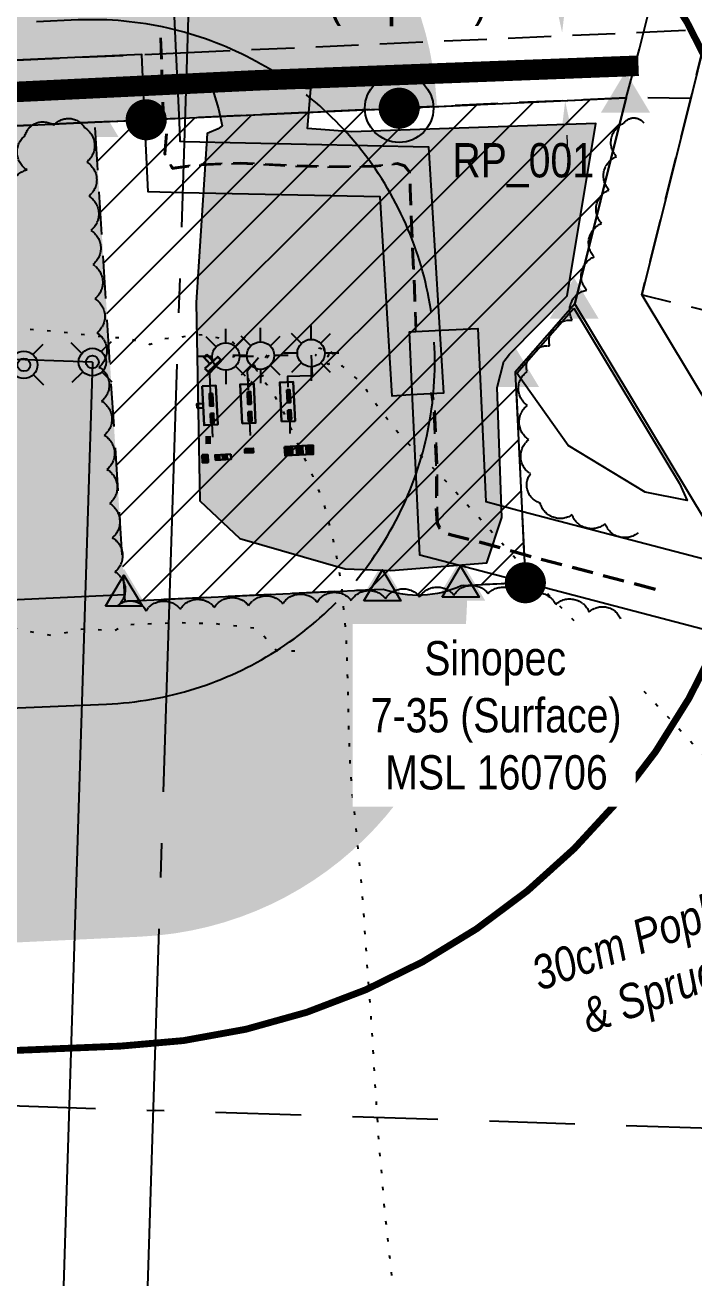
# Model space of a CAD drawing. Extents: x 354637 to 358761, y 6098179 to 6099941.
# Drawn here: x 355515.5 to 355710.7, y 6098657.6 to 6099023.5 of the extents above; entities that cross this region are included whole.
import ezdxf

# ---------------------------------------------------------------- set-up
doc = ezdxf.new("R2010")
doc.units = 0
doc.header["$LTSCALE"] = 5
doc.header["$PDSIZE"] = 0.5
for name, pattern in [('0', [1, 1, 0]), ('foc-ACCESSROAD', [3.75, 2.5, -1.25]), ('foc-BUFFER', [16.75, 15, -1.75]), ('foc-DOT', [1, 0.2, -0.8]), ('foc-LSD', [8, 5, -3]), ('foc-QUARTERLINE', [33, 25, -3, 2, -3]), ('foc-TOPO', [1, 0.2, -0.8]), ('UG_PIPE', [1.875, 1.25, -0.625])]:
    doc.linetypes.add(name, pattern=pattern)
doc.layers.get('Defpoints').update_dxf_attribs({"color": 9})
for name, color, linetype in [('35', 37, 'Continuous'), ('ABADATA-DRILL', 8, 'foc-DOT'), ('AS-PIPE-UG', 44, 'UG_PIPE'), ('AS-ROADS', 254, 'Continuous'), ('AS-SYMBOL', 7, 'Continuous'), ('AUX-BUFFER', 7, 'foc-BUFFER'), ('C-RW', 13, 'Continuous'), ('C-WS', 13, 'foc-ACCESSROAD'), ('F-AR', 190, 'foc-ACCESSROAD'), ('F-RW', 190, 'Continuous'), ('F-WS', 190, 'foc-ACCESSROAD'), ('L-MON', 1, 'Continuous'), ('L-SECQ', 8, 'foc-QUARTERLINE'), ('L-SECTION-LSD', 7, 'foc-LSD'), ('P-BUFFER-H 30m', 51, 'Continuous'), ('P-PROPOSED', 10, 'Continuous'), ('P-PROPOSED-H', 21, 'Continuous'), ('T-BUSH', 110, '0'), ('T-BUSH-T', 110, 'Continuous'), ('T-LOW-AREA', 48, 'foc-TOPO'), ('WETLAND', 143, 'Continuous')]:
    doc.layers.add(name, color=color, linetype=linetype)
for name, color, linetype, true_color in [('AS-PIPE-AG', 7, 'Continuous', 0x7d00fa), ('AS-STRUCTURE-H', 7, 'Continuous', 0xa8a8a8), ('P-PROPOSED-EXISTING-H', 7, 'Continuous', 0xffeebd)]:
    doc.layers.add(name, color=color, linetype=linetype, true_color=true_color)
doc.layers.add('AS-STRUCTURE', color=7, linetype='Continuous', lineweight=30, true_color=0x595959)
doc.layers.add('C-WS-T', color=13, linetype='Continuous', lineweight=9)
doc.layers.add('F-AR-T', color=190, linetype='Continuous', lineweight=9)
doc.layers.add('P-DRILL-OFFSET', color=7, linetype='Continuous', true_color=0xcccccc, plot=False)
doc.styles.add('80', font='ARIALN.TTF', dxfattribs={"height": 10})
doc.styles.add('80CG', font='ARIALN.TTF', dxfattribs={"height": 10})
doc.styles.add('80L', font='ARIALN.TTF', dxfattribs={"height": 10})
doc.dimstyles.new('Compass 5 000', dxfattribs={"dimscale": 5, "dimtxt": 9, "dimasz": 2, "dimexe": 0.2, "dimexo": 0.0625, "dimgap": 0.5, "dimtad": 0, "dimtih": 1, "dimtoh": 1, "dimzin": 0, "dimdsep": 46, "dimtxsty": '80CG', "dimcen": 0.1, "dimse1": 1, "dimse2": 1, "dimclrd": 256, "dimclrt": 256, "dimaunit": 1, "dimadec": 4, "dimazin": 0, "dimtfac": 0.06, "dimtofl": 0, "dimtmove": 0, "dimatfit": 1, "dimfxl": 0.2, "dimtolj": 1, "dimtzin": 0, "dimlwd": -1, "dimarcsym": 0})

# ---------------------------------------------------------------- blocks, each defined once
blk = doc.blocks.new('fdia')
at = {"color": 255, "const_width": 1}
blk.add_lwpolyline([(-0.5, 0, 1), (0.5, 0, 1)], format="xyb", close=True, dxfattribs=at)
blk = doc.blocks.new('Fdiaa')
blk.add_blockref('fdia', (0, 0))
blk = doc.blocks.new('fdib')
at = {"color": 1, "const_width": 1.6}
blk.add_lwpolyline([(-0.3999999999996362, 0, 0.9999999999999998), (0.3999999999996362, 0, 1)], format="xyb", close=True, dxfattribs=at)
at = {"color": 1}
blk.add_circle((0, 0), 0.8, dxfattribs=at)
blk = doc.blocks.new('Fdibb')
blk.add_blockref('fdib', (0, 0))
blk = doc.blocks.new('fdicc')
for name in ['Fdibb', 'Fdiaa']:
    blk.add_blockref(name, (0, 0))
blk = doc.blocks.new('FDI')
blk.add_blockref('fdicc', (0, 0))
blk = doc.blocks.new('GAS')
h = blk.add_hatch(color=255)
h.dxf.hatch_style = 1
edge = h.paths.add_edge_path()
edge.add_arc((0, 0), 0.9, 0, 360)
for p, q in [((0, 0.8077887887338874), (0, 1.615577579286764)), ((-0.5711929310346023, 0.5711929297831376), (-1.142385862069204, 1.142385861385264)), ((0.5711929310309642, 0.5711929297831376), (1.142385862065566, 1.142385861385264)), ((-0.8077887898725749, 0), (-1.615577579628734, 0)), ((1.615577579625096, 0), (0.8077887898689368, 0)), ((-0.5711929310346023, -0.5711929316021271), (-1.142385862069204, -1.142385863204253)), ((1.142385862065566, -1.142385863204253), (0.5711929310309642, -0.5711929316021271)), ((0, -0.8077887905528768), (0, -1.615577581105753))]:
    blk.add_line(p, q)
blk.add_circle((0, 0), 0.8000000000000003)
blk = doc.blocks.new('*D375')
at = {"layer": 'Defpoints', "color": 0, "transparency": 16777216}
for p in [(355669.4542027447, 6099021.140505898), (355672.2200576569, 6099021.264278035), (355670.34806529, 6099001.165944654)]:
    blk.add_point(p, dxfattribs=at)
at = {"layer": 'F-AR-T', "transparency": 16777216}
for p, q in [((355670.7250457695, 6099054.672330162), (355660.7250457696, 6099054.672330162)), ((355671.7730045945, 6099031.254280214), (355670.7250457695, 6099054.672330162)), ((355673.5609732646, 6098991.299714611), (355674.0080263271, 6098981.30971243))]:
    blk.add_line(p, q, dxfattribs=at)
for points in [[(355673.4380049577, 6099031.328789057), (355670.1080042311, 6099031.17977137), (355672.2200576569, 6099021.264278035)], [(355675.2259736279, 6098991.374223454), (355671.8959729013, 6098991.225205767), (355673.1139202022, 6099001.28971679)]]:
    blk.add_solid(points, dxfattribs=at)
at = {"layer": 'F-AR-T', "transparency": 16777216, "insert": (355627.212085333, 6099054.672330162), "char_height": 10, "attachment_point": 5, "style": '80CG'}
blk.add_mtext('\\A1;CNRL\\P20.00 A/R\\PLOC 972631\\P(Expired)', dxfattribs=at)
blk = doc.blocks.new('TRIA')
blk.add_hatch(color=255).paths.add_polyline_path([(-0.0414550714867801, 1.521379340009161), (-1.474693147280959, -0.867350786313807), (1.391783004306489, -0.867350786313807)])
blk = doc.blocks.new('TRIAA')
blk.add_blockref('TRIA', (0, 0))
blk = doc.blocks.new('TRIB')
at = {"color": 1}
blk.add_lwpolyline([(-1.121455071486707, -0.6673507863138184), (-0.0414550714867801, 1.132649213686192), (1.038544928513147, -0.6673507863138184)], close=True, dxfattribs=at)
blk = doc.blocks.new('TRIBB')
blk.add_blockref('TRIB', (0, 0))
blk = doc.blocks.new('TRICC')
for name in ['TRIAA', 'TRIBB']:
    blk.add_blockref(name, (0, 0))
blk = doc.blocks.new('plspike')
blk.add_blockref('TRICC', (0, 0))
blk = doc.blocks.new('WC')
at = {"layer": 'L-MON'}
h = blk.add_hatch(color=255, dxfattribs=at)
h.dxf.hatch_style = 1
edge = h.paths.add_edge_path()
edge.add_arc((1e-16, -3.47e-14), 0.9, 0, 360)
at = {"layer": 'L-MON', "color": 240, "flags": 128}
for points in [[(-0.6221317521915455, 0.5029434191984639), (-1.231742929986921, 1.120400313844549)], [(0.5200624085104745, 0.6078939802747209), (1.126191209577769, 1.206321004927269)], [(-1.178786742863962, -1.184577638598091), (-0.5588098224687501, -0.5724784557627332)], [(1.15915571353878, -1.184577638598091), (0.5567817565693919, -0.5744511080601575)]]:
    blk.add_lwpolyline(points, dxfattribs=at)
at = {"layer": 'L-MON', "color": 240}
for radius in [0.8, 0.3730220647719884]:
    blk.add_circle((1e-16, -3.47e-14), radius, dxfattribs=at)
blk = doc.blocks.new('STRIA')
blk.add_hatch(color=255).paths.add_polyline_path([(-0.0414550714867801, 1.521379340009161), (-1.474693147280959, -0.867350786313807), (1.391783004306489, -0.867350786313807)])
blk = doc.blocks.new('STRIAA')
blk.add_blockref('STRIA', (0, 0))
blk = doc.blocks.new('STRIB')
at = {"color": 1}
blk.add_solid([(-1.121455071486707, -0.6673507863138184), (-0.0414550714867801, 1.132649213686192), (1.038544928513147, -0.6673507863138184)], dxfattribs=at)
blk = doc.blocks.new('STRIBB')
blk.add_blockref('STRIB', (0, 0))
blk = doc.blocks.new('STRICC')
for name in ['STRIAA', 'STRIBB']:
    blk.add_blockref(name, (0, 0))
blk = doc.blocks.new('fdspike')
blk.add_blockref('STRICC', (0, 0))

msp = doc.modelspace()

# ---------------------------------------------------------------- hatches: boundary and pattern name
at = {"layer": 'AS-ROADS'}
h = msp.add_hatch(color=256, dxfattribs=at)
h.dxf.hatch_style = 1
h.paths.add_polyline_path([(355569.5585037952, 6099006.74619115), (355571.896999999, 6098998.991999995), (355573.0270000009, 6098994.047999996), (355571.782999999, 6098993.150000016), (355568.629, 6098991.781999979), (355565.4470000013, 6098942.482999995), (355566.5039999996, 6098884.538999995), (355578.1630000013, 6098873.550999995), (355608.8700000019, 6098864.685000015), (355622.2460000009, 6098864.221999995), (355650.2610000003, 6098866.402999995), (355654.6180000006, 6098879.624000016), (355653.298999999, 6098917.610000016), (355655.164, 6098925.263000016), (355656.8509211569, 6098927.373937263), (355673.7220000013, 6098944.410999996), (355682.0479999996, 6098994.702999995), (355610.7540000009, 6098992.282999995), (355597.9, 6098993.320000016), (355598.8330000018, 6099004.892999983)])
at = {"layer": 'AS-STRUCTURE-H'}
h = msp.add_hatch(color=256, dxfattribs=at)
h.dxf.hatch_style = 1
h.paths.add_polyline_path([(355570.1570000018, 6098915.858999972), (355569.2910000018, 6098915.854999973), (355569.441, 6098912.193999972), (355570.3820000017, 6098912.234999972)])
h = msp.add_hatch(color=256, dxfattribs=at)
h.dxf.hatch_style = 1
h.paths.add_polyline_path([(355580.341, 6098916.395999972), (355581.2630000017, 6098916.387999972), (355581.4570000017, 6098912.782999972), (355580.5190000017, 6098912.725999972)])
h = msp.add_hatch(color=256, dxfattribs=at)
h.dxf.hatch_style = 1
h.paths.add_polyline_path([(355591.8820000017, 6098916.905999972), (355592.7770000017, 6098916.934999972), (355592.947, 6098913.287999972), (355592.0480000018, 6098913.238999972)])
h = msp.add_hatch(color=256, dxfattribs=at)
h.dxf.hatch_style = 1
h.paths.add_polyline_path([(355580.6250000017, 6098910.524), (355581.5800000018, 6098910.577999989), (355581.6660000018, 6098907.812999972), (355580.7190000017, 6098907.755999972)])
h = msp.add_hatch(color=256, dxfattribs=at)
h.dxf.hatch_style = 1
h.paths.add_polyline_path([(355592.1450000018, 6098911.045), (355593.084, 6098911.070999973), (355593.2000000018, 6098908.344999972), (355592.293, 6098908.316999972)])
h = msp.add_hatch(color=256, dxfattribs=at)
h.dxf.hatch_style = 1
h.paths.add_polyline_path([(355569.54, 6098910.020999972), (355570.496, 6098910.050999972), (355570.5880000017, 6098907.288999972), (355569.66, 6098907.271999972)])
h = msp.add_hatch(color=256, dxfattribs=at)
h.dxf.hatch_style = 1
h.paths.add_polyline_path([(355579.5870000017, 6098899.736999972), (355582.0580000018, 6098899.853999972), (355582.1120000018, 6098898.608999972), (355579.6300000018, 6098898.521)])
h = msp.add_hatch(color=256, dxfattribs=at)
h.dxf.hatch_style = 1
h.paths.add_polyline_path([(355591.7517976081, 6098900.191472144), (355593.4560181014, 6098900.283192775), (355593.546713567, 6098898.002218192), (355591.8424930753, 6098897.91049756)])
h = msp.add_hatch(color=256, dxfattribs=at)
h.dxf.hatch_style = 1
h.paths.add_polyline_path([(355594.6988580679, 6098900.316134597), (355596.4030785596, 6098900.407855255), (355596.4937740267, 6098898.126880671), (355594.7895535334, 6098898.035160013)])
h = msp.add_hatch(color=256, dxfattribs=at)
h.dxf.hatch_style = 1
h.paths.add_polyline_path([(355597.4899764308, 6098900.487540096), (355599.1941969225, 6098900.579260727), (355599.2848923897, 6098898.298286144), (355597.5806718995, 6098898.206565512)])
h = msp.add_hatch(color=256, dxfattribs=at)
h.dxf.hatch_style = 1
h.paths.add_polyline_path([(355567.1600000017, 6098897.931999972), (355568.7620000017, 6098897.994999972), (355568.8960000018, 6098895.743999972), (355567.2860000018, 6098895.64)])
h = msp.add_hatch(color=256, dxfattribs=at)
h.dxf.hatch_style = 1
h.paths.add_polyline_path([(355571.1176643797, 6098897.758507765), (355572.1669521984, 6098897.836616882), (355572.2534779942, 6098896.67426264), (355571.2041901755, 6098896.596153549)])
h = msp.add_hatch(color=256, dxfattribs=at)
h.dxf.hatch_style = 1
h.paths.add_polyline_path([(355573.1335586105, 6098897.872634758), (355574.3468830374, 6098897.947484684), (355574.4334088331, 6098896.785130442), (355573.2200844046, 6098896.710280516)])
at = {"layer": 'P-BUFFER-H 30m'}
h = msp.add_hatch(color=256, dxfattribs=at)
h.dxf.hatch_style = 1
edge = h.paths.add_edge_path()
edge.add_arc((355544.5288026808, 6098857.123150766), 99.97504299991508, -87.32810758115733, 1.5529758822017925, ccw=False)
edge.add_line((355549.1892812567, 6098757.256794257), (355380.1857621133, 6098749.369881108))
edge.add_arc((355375.5252835373, 6098849.236237617), 99.97504300024895, 182.6819478684118, 272.67189241890935, ccw=False)
edge.add_line((355275.659746484, 6098844.558232497), (355269.1894824415, 6098982.68471523))
edge.add_arc((355369.0550194952, 6098987.362720351), 99.97504300043853, 92.65170329679557, 182.681947868934, ccw=False)
edge.add_line((355364.4297307816, 6099087.230712857), (355531.1887112868, 6099094.953992468))
edge.add_arc((355535.8140000005, 6098995.085999962), 99.97504300042442, 3.61444313815241, 92.65170329692882, ccw=False)
edge.add_line((355635.5901794898, 6099001.388636663), (355635.696092536, 6098999.711941717))
edge.add_line((355635.696092536, 6098999.711941717), (355535.8139999996, 6098995.085999967))
edge.add_line((355535.8139999996, 6098995.085999967), (355544.6529999999, 6098855.156999982))
edge.add_line((355544.6529999999, 6098855.156999982), (355619.9924536485, 6098858.686128842))
edge.add_arc((355630.0979999863, 6098886.927999982), 29.99542218860641, 250.3117027948158, 295.05219299999)
edge.add_line((355642.7993718816, 6098859.754474184), (355644.4671242855, 6098859.832596772))
at = {"layer": 'P-PROPOSED-EXISTING-H'}
h = msp.add_hatch(dxfattribs=at)
h.set_pattern_fill('ANSI31', color=256, scale=3.499126994999978, style=0)
h.set_pattern_definition([(45, (88.75088746394232, 1522.125161965849), (-7.855764153811725, 7.855764153811725), [])])
h.paths.add_polyline_path([(355544.6529999999, 6098855.156999982), (355619.9924536485, 6098858.686128842, 0.197735505164335), (355642.7993718816, 6098859.754474184), (355661.4900000023, 6098860.629999972), (355658.5510000017, 6098922.081999983), (355675.9249999993, 6098942.074999982), (355690.9290000006, 6099002.269999982), (355535.8139999998, 6098995.085999963)])
at = {"layer": 'P-PROPOSED-H'}
h = msp.add_hatch(color=256, dxfattribs=at)
h.dxf.hatch_style = 1
h.paths.add_polyline_path([(355544.5288026794, 6098857.123150774), (355535.8139999998, 6098995.085999963), (355369.0550194954, 6098987.362720351), (355375.5252835368, 6098849.236237617)])

# ---------------------------------------------------------------- linework, layer by layer
at = {"layer": '35', "color": 3}
msp.add_circle((355624.653999999, 6098999.206999995), 9.997504299999898, dxfattribs=at)
at = {"layer": 'ABADATA-DRILL', "flags": 128}
for points in [[(355576.0499866905, 6098926.673463504), (355576.1199853824, 6098926.671201297), (355576.33988994, 6098926.664094456), (355576.6032363624, 6098926.765613191), (355577.2000359391, 6098927.276650408), (355577.7324546046, 6098927.959824014), (355577.8324281767, 6098928.887055167), (355577.3211280279, 6098929.784037863), (355576.3001486, 6098930.697492366), (355574.6748319858, 6098931.490379895), (355572.6891856551, 6098931.964824886), (355570.5909384721, 6098932.36283787), (355568.1867199647, 6098932.89079316), (355565.6006960709, 6098933.054334142), (355562.9871293727, 6098932.678530797), (355561.0649381946, 6098932.330497423), (355559.979027806, 6098932.165471022), (355559.2358551856, 6098932.079462037), (355557.2701316067, 6098931.93285051), (355555.6724755037, 6098931.724339639), (355554.4285826068, 6098931.3142931), (355553.4842412432, 6098930.884541565), (355552.7923067891, 6098930.526703734), (355552.2648380268, 6098930.303648269), (355551.9617973369, 6098930.213436933), (355551.8122116128, 6098930.22818362), (355551.762545352, 6098930.23981192), (355551.1480206449, 6098930.419819649), (355550.0559919393, 6098930.685199976), (355548.6271075147, 6098931.051564102), (355546.8619473024, 6098931.538828181), (355544.7140318095, 6098931.948370454), (355542.0699233142, 6098932.173940211), (355538.8441986351, 6098932.358286746), (355535.0929190595, 6098932.689589313), (355530.7087862741, 6098933.251501499), (355525.6543857824, 6098933.815041312), (355519.888409033, 6098934.341566222), (355513.5326553197, 6098934.887167238), (355507.0038185434, 6098935.338255683), (355500.2170638509, 6098935.857719714), (355492.520822945, 6098936.716758075), (355483.9066769138, 6098937.965651143), (355474.667394022, 6098939.374876784), (355464.7451607781, 6098940.706092269), (355454.2900103169, 6098941.954449281), (355443.4348142655, 6098943.205748589), (355432.4486268067, 6098944.431243256), (355421.3171393867, 6098945.49129866), (355410.6533242242, 6098946.16606948), (355400.3760961552, 6098946.728350109), (355390.4993714818, 6098947.297740221), (355380.7928187159, 6098947.871556777), (355370.9219153568, 6098948.620769602), (355360.9880669976, 6098949.59210118), (355351.1909773817, 6098950.769176294), (355341.5983170725, 6098952.079754268), (355332.1136683525, 6098953.326718671), (355322.4977742179, 6098954.538083383), (355312.9479286014, 6098955.627055016), (355303.6299081421, 6098956.458412406), (355294.7610278969, 6098957.255422484), (355286.0105100783, 6098958.30854616), (355276.9182277209, 6098959.622995202), (355267.300726142, 6098961.0943494), (355257.1828133038, 6098962.561886726), (355246.6880414907, 6098963.821594616), (355236.0543073618, 6098964.805519993), (355225.6371827968, 6098965.68255782), (355215.6362918775, 6098966.746037111), (355205.9830738907, 6098968.038602562), (355196.3474734382, 6098969.570612697), (355186.3899286456, 6098971.353293937), (355176.1924084665, 6098973.143552022), (355166.2760523272, 6098974.654657687), (355156.6433832315, 6098975.966488251), (355146.8314790104, 6098977.304084203), (355136.7123276446, 6098978.731734338), (355126.3371465938, 6098980.287649552), (355116.0996348737, 6098981.769076225), (355106.1368731721, 6098983.081584635), (355096.3433157429, 6098984.368582943), (355086.8579876544, 6098985.595604138), (355077.6531768661, 6098986.833594465), (355068.8591035811, 6098988.08835187), (355060.3039705763, 6098989.305308046), (355052.1743942138, 6098990.378401436), (355044.3675430308, 6098991.220981047), (355036.9326951028, 6098991.811512016), (355030.386778225, 6098992.353171859), (355024.6236751362, 6098992.969675192), (355019.8765493782, 6098993.443305743), (355016.1027242842, 6098993.695372281), (355013.0042693525, 6098993.795453686), (355010.3340924255, 6098993.83174947), (355007.994028947, 6098993.867359079), (355005.9528662194, 6098993.863314114), (355004.1608722653, 6098993.831139439), (355002.7283903341, 6098993.777388784), (355001.5950664488, 6098993.693885791), (355000.7429692253, 6098993.641350006), (355000.7329330147, 6098993.64167567), (355000.0717313332, 6098993.613014934), (354999.6213094666, 6098993.60769539), (354999.5122657091, 6098993.641191192), (354999.6051247646, 6098993.728162365), (354999.7393039372, 6098993.853996122), (354999.933377136, 6098993.977775116), (355000.0868474984, 6098994.082825592), (355000.1997186404, 6098994.169258794), (355000.4737618746, 6098994.290443005), (355000.6643325259, 6098994.304305464), (355000.7755189505, 6098994.340789756), (355000.865846485, 6098994.347770488), (355000.8754975052, 6098994.337545709), (355000.989322731, 6098994.143749618), (355001.1823874636, 6098993.617180468), (355001.5434058015, 6098992.715090532), (355002.1020941937, 6098991.426381281), (355002.8703069714, 6098989.810694775), (355003.8800385185, 6098987.927130987), (355005.0827892296, 6098985.827155972), (355006.3094918665, 6098983.536412824), (355007.4806234743, 6098981.077193573), (355008.5847297907, 6098978.400200382), (355009.7375114124, 6098975.371380365), (355010.9527681687, 6098972.110339028), (355013.3979037848, 6098965.107793328), (355016.1875274359, 6098956.693192935), (355019.7844249602, 6098946.321642726), (355021.9091147094, 6098940.549965515), (355024.1978928586, 6098934.59299801), (355026.6007631585, 6098928.452139739), (355029.1164983509, 6098922.087561462), (355031.7270357001, 6098915.559875974), (355032.6625059752, 6098913.238497385), (355037.9309672978, 6098900.721724275), (355041.0225073551, 6098893.598223383), (355044.0924385635, 6098886.735466941), (355047.2986860361, 6098879.758261519), (355050.5962355728, 6098872.507922446), (355053.937306885, 6098865.056160579), (355057.3731193185, 6098857.441184042), (355060.9627306272, 6098849.63112017), (355064.6792760647, 6098841.726959139), (355068.5513066577, 6098833.67766043), (355072.6010418645, 6098825.552664869), (355076.6573943326, 6098817.327340758), (355080.788679926, 6098808.93955767), (355085.0378984389, 6098800.487817247), (355089.2938674606, 6098791.935855805), (355098.1462879672, 6098774.841065628), (355098.1646778738, 6098774.790465822), (355107.2992496631, 6098757.756487472), (355108.525230509, 6098755.445644892), (355111.7338395097, 6098749.158669111), (355115.8833894414, 6098740.410174566), (355123.6773565831, 6098722.759183979), (355131.3671292265, 6098704.981511995), (355138.9862524242, 6098687.186100792), (355146.5680138929, 6098669.471989362), (355154.5332093813, 6098651.855497384), (355163.1196443214, 6098634.579160653), (355172.3970026296, 6098617.630701845), (355182.3476070713, 6098601.080636384), (355192.5441819773, 6098584.712729861), (355203.0652121563, 6098568.474326488), (355214.2922727272, 6098552.723471793), (355226.1081467499, 6098537.543929052), (355238.3763812125, 6098523.050040981), (355251.1552739969, 6098508.569832752), (355264.1509310571, 6098494.292571091), (355277.3344768706, 6098480.259396096), (355290.6190021905, 6098466.252952351), (355303.9631929107, 6098452.234597835), (355317.188371702, 6098438.25009743), (355330.3532775476, 6098424.257568317), (355343.6287525851, 6098410.281549625), (355357.0693153602, 6098396.460153853), (355370.4570421575, 6098382.86057169), (355383.8760176035, 6098368.989960182), (355396.9947720004, 6098355.118971591), (355410.2364086723, 6098341.023880085), (355423.2810512051, 6098327.025187677), (355436.2325260127, 6098312.929544214), (355449.2996884492, 6098298.69990309), (355462.2514589184, 6098284.614245481), (355475.2138664168, 6098270.548220173), (355488.1086101973, 6098256.55447335), (355501.2154217218, 6098242.313584842), (355514.2078696685, 6098228.246602754), (355527.2763132323, 6098214.05704267), (355535.6299308168, 6098204.966629754)], [(355600.3209818772, 6098927.225532978), (355600.2413592684, 6098926.927974778), (355600.2284147755, 6098926.838298059), (355600.2936102949, 6098926.996335547), (355600.4718582971, 6098927.250726579), (355600.9151939228, 6098927.656584777), (355601.22379031, 6098927.916786891), (355602.0485613546, 6098928.670477361), (355602.737882078, 6098929.258488959), (355602.983611444, 6098929.43073894), (355602.9165173102, 6098929.522890493), (355602.7437371048, 6098929.748643665), (355602.5790132916, 6098929.603845027), (355602.5725147993, 6098929.093776618), (355602.7539883791, 6098927.897300423), (355602.9843959665, 6098926.979439604), (355603.1388318753, 6098926.183974611), (355603.2661344272, 6098925.4795927), (355603.3625204337, 6098925.056183541), (355603.4647226362, 6098924.812776417), (355603.6191119222, 6098924.637732165), (355604.0743439663, 6098924.482924641), (355604.3281048285, 6098924.59477761), (355604.231096924, 6098924.688007069), (355603.8906592183, 6098924.989115218), (355603.7861959543, 6098925.162546267), (355603.7010728148, 6098925.625571854), (355603.8304003379, 6098926.221655034), (355604.0025894942, 6098926.906448295), (355604.1844950237, 6098927.581016038), (355604.2773177656, 6098927.978154329), (355604.2135443309, 6098927.860162565), (355604.2354519017, 6098927.609326972), (355604.0693349529, 6098927.114439019), (355603.711484927, 6098926.565720097), (355603.617602434, 6098926.448701216), (355603.5283023607, 6098926.471521123), (355603.3916644504, 6098926.576054047), (355603.4154843387, 6098926.695336779), (355602.8164828291, 6098927.044891389), (355601.9385815506, 6098927.433415327), (355601.7248132249, 6098927.630424158), (355601.4433712667, 6098927.899668817), (355601.2447835293, 6098928.566485201), (355601.2957543055, 6098929.215103499), (355601.5826853088, 6098929.115737158), (355602.228448301, 6098928.664664844), (355602.612493475, 6098928.782330906), (355602.9426485165, 6098929.091839817), (355603.0573824371, 6098929.238253733), (355602.9868394713, 6098929.530641181), (355603.3582636418, 6098929.568643052), (355603.6999914267, 6098929.307473502), (355604.3280321076, 6098928.616869366), (355605.1945895875, 6098927.568312886), (355606.1149738384, 6098926.327915869), (355607.0251302044, 6098925.077937981), (355608.0570818072, 6098923.883939847), (355609.2509776796, 6098922.744735686), (355610.5069732546, 6098921.673685916), (355611.8024039228, 6098920.581316536), (355613.0087945478, 6098919.521781813), (355614.0066111517, 6098918.509078027), (355614.7442424773, 6098917.494646541), (355615.3316480645, 6098916.475157293), (355615.9970239502, 6098915.39312278), (355616.8284405658, 6098914.185671476), (355617.9036689794, 6098912.780130326), (355619.056548333, 6098911.30214297), (355620.1984216552, 6098909.794442772), (355621.4257856596, 6098908.143994024), (355622.8851845012, 6098906.245833179), (355624.7254304197, 6098904.055283884), (355626.9869936315, 6098901.590973645), (355629.7102804022, 6098898.861620785), (355632.8239990841, 6098895.829437592), (355636.1575955289, 6098892.480111365), (355639.660686077, 6098888.805024623), (355643.3337268219, 6098884.814297351), (355647.1782722097, 6098880.557994442), (355651.1862805923, 6098876.096179581), (355655.3490137657, 6098871.469338542), (355659.6649196689, 6098866.627407357), (355664.1742130726, 6098861.579110566), (355668.9024583098, 6098856.493790126), (355673.8608511166, 6098851.410954125), (355679.0079562531, 6098846.282049622), (355684.3219605442, 6098841.057778503), (355689.6811860986, 6098835.681821682), (355695.0148698019, 6098830.13675259), (355700.314062605, 6098824.452594773), (355705.6803032213, 6098818.676295614), (355711.1429276505, 6098812.786862397), (355716.7003807687, 6098806.734119794), (355720.6925852179, 6098802.402959609), (355723.9700658582, 6098798.865304893), (355732.5972708876, 6098789.661840703), (355736.3128846193, 6098785.749784545), (355742.3861161089, 6098779.250333645), (355742.6856500185, 6098778.920488692), (355748.3987512586, 6098772.732690644), (355754.3811628087, 6098766.206009213), (355759.8418547675, 6098760.256678394), (355760.441183485, 6098759.606894244), (355766.5186504223, 6098752.927153477), (355772.6247654228, 6098746.206517105), (355778.8005101067, 6098739.473508781), (355785.157783941, 6098732.784766704), (355791.6785694825, 6098726.200676384), (355796.5909368088, 6098721.239528323), (355798.2473680108, 6098719.555021293), (355804.8419801075, 6098712.778580384), (355811.4136955033, 6098705.912682829), (355817.971788246, 6098698.937317653), (355824.4790042423, 6098691.933535717), (355831.004958891, 6098684.88906825), (355837.5185764823, 6098677.774960391), (355843.9036025975, 6098670.705102402), (355850.3136674649, 6098663.48432629), (355863.3113261028, 6098649.267160551), (355876.5785447619, 6098635.341362781), (355889.8150304094, 6098621.39666519), (355896.4035450598, 6098614.430246966), (355903.0515964875, 6098607.451897089), (355909.7126077044, 6098600.563234947), (355915.9651449336, 6098594.037773785), (355916.3619887834, 6098593.624844289), (355929.5537401754, 6098579.531487286), (355936.0687020767, 6098572.457364484), (355942.6038902092, 6098565.39262316), (355949.2117421679, 6098558.405510831), (355955.9323492855, 6098551.504869906), (355962.6946081514, 6098544.65290089), (355969.4561823896, 6098537.781030823), (355976.1884356443, 6098530.930051279), (355982.9090594714, 6098524.029343285), (355989.5987562448, 6098517.099685646), (355996.247871651, 6098510.151300848), (356009.617588282, 6098496.302264131), (356023.0501286568, 6098482.541342358), (356036.4801730058, 6098468.700362606), (356049.732199473, 6098454.92518671), (356063.0296693855, 6098441.008493383), (356076.3684675226, 6098427.130493189), (356089.6765251465, 6098413.233369661), (356102.9224483259, 6098399.268353065), (356116.1567426551, 6098385.253639988), (356129.3816609106, 6098371.259206496), (356143.3391082904, 6098356.710919355), (356156.6769303824, 6098342.802924501), (356170.0459756899, 6098328.933837674), (356183.4376300659, 6098315.144250435), (356190.1060103657, 6098308.175185132), (356196.7437858275, 6098301.187181098), (356210.172476912, 6098287.306285192), (356223.6860555288, 6098273.572712035), (356237.1692190021, 6098259.830139355), (356250.5479673669, 6098245.950761044), (356263.9389603562, 6098232.14108183), (356277.364777608, 6098218.480335759), (356290.8589541488, 6098204.767433568), (356304.2319155752, 6098191.018270333), (356313.9313971586, 6098180.68636749)], [(355586.0224029897, 6098926.351187379), (355586.1152549534, 6098926.438281812), (355586.3625957459, 6098926.660370774), (355586.6204921206, 6098926.902164468), (355586.9129561817, 6098927.282939399), (355587.3089519609, 6098927.770398174), (355587.7229547394, 6098928.197248863), (355587.7103733979, 6098928.427737346), (355587.3521497273, 6098928.489316752), (355586.9163042529, 6098928.3132997), (355586.519661357, 6098927.805816033), (355586.2094774333, 6098927.185620262), (355585.8618572078, 6098926.646595012), (355585.3965699284, 6098926.18131006), (355584.7526897289, 6098925.761888254), (355583.9383115275, 6098925.327930519), (355583.5310922064, 6098925.111008361), (355583.1251670987, 6098924.934136132), (355582.8823451934, 6098924.851888217), (355582.366464115, 6098924.678458079), (355582.1101816248, 6098924.486615705), (355582.1133699051, 6098924.276365244), (355582.2884143155, 6098924.120698583), (355582.5137284911, 6098923.663164953), (355582.7307082904, 6098922.945749979), (355582.9457265883, 6098922.478526179), (355583.1794392428, 6098922.280871892), (355583.4099635698, 6098922.293468083), (355583.6953479841, 6098922.144258643), (355584.0574040444, 6098921.892342203), (355584.5026669631, 6098921.737966182), (355584.8959985575, 6098921.525130847), (355585.169988541, 6098921.336197991), (355585.0935293351, 6098921.138544342), (355584.7166748115, 6098920.930552357), (355584.4729495605, 6098920.818376151), (355584.3529607844, 6098920.822253692), (355584.3346301431, 6098920.87284934), (355584.2865779295, 6098920.93442841), (355584.1298675549, 6098921.039610603), (355583.9599527145, 6098921.045101561), (355583.7887436228, 6098921.010542643), (355583.3370638433, 6098921.275266962), (355582.7547793921, 6098921.524277491), (355582.5300922, 6098921.381417366), (355582.202759692, 6098920.541494293), (355581.551434184, 6098919.271923619), (355581.1702392934, 6098918.31380021), (355581.0490035276, 6098917.657318422), (355581.0812259959, 6098917.105906894), (355581.1073315904, 6098916.985010821), (355581.128610981, 6098917.334568854), (355581.2005239489, 6098917.702425078), (355581.2324832377, 6098918.071572479), (355581.1877033739, 6098918.543317752), (355581.066827921, 6098919.137574602), (355580.8231154995, 6098919.645594782), (355580.6483744785, 6098920.121539965), (355580.5997557529, 6098920.783399525), (355580.8635101226, 6098921.515347604), (355581.364593008, 6098922.159553979), (355581.8031248091, 6098922.725598393), (355582.2816137174, 6098923.29046294), (355582.3951181286, 6098923.396824393), (355582.515366476, 6098923.402961332), (355582.5643857412, 6098923.371308402), (355582.8358545098, 6098923.102384815), (355583.257512752, 6098922.528476627), (355583.7903776733, 6098921.680912456), (355584.4277621854, 6098920.659692272), (355585.2120843236, 6098919.543740161), (355586.0951637962, 6098918.384727831), (355587.0439120938, 6098917.09340689), (355588.0933123425, 6098915.508725477), (355589.2515881266, 6098913.580191932), (355590.4585924235, 6098911.300061178), (355591.7045416761, 6098908.678449608), (355592.9327694095, 6098905.8173063), (355595.8638118369, 6098899.299233569), (355599.4398430893, 6098891.689762134), (355601.3351192088, 6098887.176114953), (355603.0664818418, 6098882.237670157), (355605.8240646304, 6098871.282938075), (355606.92605777, 6098865.134126803), (355607.9135407606, 6098858.538763748), (355609.155680405, 6098844.651401962), (355609.6100653823, 6098830.229211487), (355609.7929581167, 6098820.098032198), (355610.3367281729, 6098806.273216551), (355610.3982571496, 6098805.390770364), (355611.1096417221, 6098797.373613272), (355611.9845548021, 6098789.151048798), (355612.8510796973, 6098780.6687166), (355613.6507949149, 6098771.978284663), (355614.3266774858, 6098762.861759124), (355614.9316564073, 6098753.717455874), (355615.58556003, 6098744.231349832), (355616.2982065937, 6098734.70336607), (355616.8987132915, 6098725.729264013), (355616.937628484, 6098725.077741871), (355617.5067896655, 6098715.44425364), (355618.7666086265, 6098696.223467818), (355620.4153227654, 6098676.96027416), (355622.4773295922, 6098657.793649193), (355624.7305864025, 6098638.660828921), (355627.3364776996, 6098619.606826435), (355630.3631916444, 6098600.56907969), (355633.5771677594, 6098581.445327477), (355637.3161000623, 6098562.464655908), (355642.0431498527, 6098543.722247585), (355647.613437176, 6098525.372683765), (355654.2189539705, 6098507.169885649), (355661.920351805, 6098489.441876288), (355670.5577496144, 6098472.193935999), (355679.9670603364, 6098455.301182367), (355689.9048655949, 6098438.661450544), (355700.3455147461, 6098422.415781687), (355711.5453072804, 6098406.745895322), (355723.4353364344, 6098391.694001763), (355735.7719552756, 6098376.837765282), (355748.3048656706, 6098362.175356049), (355761.1770478099, 6098347.792145122), (355774.181997829, 6098333.494563476), (355787.1447556582, 6098319.128447698), (355799.9250385381, 6098304.688077485), (355812.5099116292, 6098290.083996534), (355825.1969888661, 6098275.546596192), (355838.3070656243, 6098261.405863787), (355851.6648403814, 6098247.497067212), (355865.0615701013, 6098233.557212759), (355878.3319400511, 6098219.73128318), (355891.6655110737, 6098205.693324538), (355902.8869154479, 6098193.509506402)]]:
    msp.add_lwpolyline(points, dxfattribs=at)
at = {"layer": 'AS-PIPE-AG', "flags": 128}
for points in [[(355573.392, 6098926.109999972), (355569.2590000018, 6098921.731999972), (355569.521, 6098916.287999972)], [(355583.634, 6098926.286999972), (355580.2870000018, 6098922.367999972), (355580.5910000018, 6098916.828999972)], [(355598.998, 6098927.094999972), (355599.2170000018, 6098921.077999972), (355592.0170000017, 6098920.867999972), (355592.124, 6098917.703999972)], [(355569.973, 6098907.214999972), (355570.147, 6098903.106999972)], [(355581.0126610631, 6098907.773675453), (355581.1880000018, 6098903.607999972)], [(355592.6994190778, 6098908.329546536), (355592.7370000018, 6098904.162999972)]]:
    msp.add_lwpolyline(points, dxfattribs=at)
at = {"layer": 'AS-PIPE-UG', "flags": 128}
for points in [[(355554.8533078042, 6099019.742375014), (355555.5998812045, 6098998.513069995), (355556.578398305, 6098992.216048143), (355556.0563041664, 6098985.861215019), (355558.4318856856, 6098981.54495803), (355565.900424999, 6098982.575913355), (355578.4780280047, 6098983.094824264), (355590.0527117632, 6098982.450398662), (355603.2348855904, 6098982.000085255), (355617.5423575243, 6098982.163318825), (355624.1140463641, 6098982.924188497), (355626.1290964115, 6098982.283121376), (355627.4729818745, 6098980.606737756), (355627.7203935988, 6098975.738028424), (355628.2923734928, 6098960.151576339), (355628.9123888087, 6098946.904249076), (355629.4089999996, 6098934.200999996)], [(355555.127, 6099019.751999996), (355555.872999999, 6098998.538999991), (355556.854, 6098992.225999979), (355556.336, 6098985.920999995), (355558.5810000006, 6098981.841999996), (355565.8760000009, 6098982.848999996), (355578.4800000009, 6098983.368999979), (355590.064999999, 6098982.72399998), (355603.2379999996, 6098982.274000016), (355617.5250000003, 6098982.436999995), (355624.1410000009, 6098983.202999995), (355626.2910000013, 6098982.519000016), (355627.741999999, 6098980.708999995), (355627.9939999996, 6098975.749999995), (355628.566, 6098960.162999995), (355629.186, 6098946.916000007), (355629.6430000018, 6098935.225999979)], [(355699.3360000003, 6098858.482999995), (355680.0349999996, 6098863.580000016), (355661.8489999996, 6098868.329000016), (355654.4700000008, 6098870.553999995), (355639.514, 6098874.425999979), (355636.9890000013, 6098875.361999995), (355635.6200000006, 6098877.892999995), (355635.3990000018, 6098882.302000016), (355635.4479999996, 6098894.884999995), (355634.802, 6098910.774), (355634.8010000009, 6098910.777999995), (355634.0260000019, 6098916.178999995)], [(355699.4398488697, 6098858.876248382), (355680.1383072346, 6098863.973391437), (355661.9591310931, 6098868.720609468), (355654.5797220198, 6098870.9457328), (355639.6359696999, 6098874.814561966), (355637.2739161667, 6098875.690158854), (355636.0216048271, 6098878.005425476), (355635.8057691661, 6098882.311395736), (355635.8547616788, 6098894.892473161), (355635.2066996865, 6098910.832189918), (355635.2006436279, 6098910.856414153), (355634.5227896631, 6098915.58040029)]]:
    msp.add_lwpolyline(points, dxfattribs=at)
at = {"layer": 'AS-ROADS', "const_width": 5.998503419999953, "flags": 128}
msp.add_lwpolyline([(355694.5200000006, 6099011.604000016), (355583.0900000003, 6099007.332999995), (355350.0882054206, 6098996.144281387)], dxfattribs=at)
at = {"layer": 'AS-ROADS', "flags": 128}
msp.add_lwpolyline([(355569.5585037952, 6099006.74619115), (355571.896999999, 6098998.991999995), (355573.0270000009, 6098994.047999996), (355571.782999999, 6098993.150000016), (355568.629, 6098991.781999979), (355565.4470000013, 6098942.482999995), (355566.5039999996, 6098884.538999995), (355578.1630000013, 6098873.550999995), (355608.8700000019, 6098864.685000015), (355622.2460000009, 6098864.221999995), (355650.2610000003, 6098866.402999995), (355654.6180000006, 6098879.624000016), (355653.298999999, 6098917.610000016), (355655.164, 6098925.263000016), (355656.8509211569, 6098927.373937263), (355673.7220000013, 6098944.410999996), (355682.0479999996, 6098994.702999995), (355610.7540000009, 6098992.282999995), (355597.9, 6098993.320000016), (355598.8330000018, 6099004.892999983)], close=True, dxfattribs=at)
at = {"layer": 'AS-STRUCTURE', "flags": 128}
for points in [[(355568.4934829954, 6098927.283980451), (355570.2841345085, 6098925.321292119), (355569.3978654917, 6098924.512707826), (355567.6072139787, 6098926.475396157)], [(355570.1570000018, 6098915.858999972), (355569.2910000018, 6098915.854999973), (355569.441, 6098912.193999972), (355570.3820000017, 6098912.234999972)], [(355580.341, 6098916.395999972), (355581.2630000017, 6098916.387999972), (355581.4570000017, 6098912.782999972), (355580.5190000017, 6098912.725999972)], [(355591.8820000017, 6098916.905999972), (355592.7770000017, 6098916.934999972), (355592.947, 6098913.287999972), (355592.0480000018, 6098913.238999972)], [(355565.6524731864, 6098911.643287339), (355567.4654347581, 6098911.729324041), (355567.4085652436, 6098912.927675904), (355565.595603672, 6098912.841639202)], [(355580.6250000017, 6098910.524), (355581.5800000018, 6098910.577999989), (355581.6660000018, 6098907.812999972), (355580.7190000017, 6098907.755999972)], [(355592.1450000018, 6098911.045), (355593.084, 6098911.070999973), (355593.2000000018, 6098908.344999972), (355592.293, 6098908.316999972)], [(355569.54, 6098910.020999972), (355570.496, 6098910.050999972), (355570.5880000017, 6098907.288999972), (355569.66, 6098907.271999972)], [(355579.5870000017, 6098899.736999972), (355582.0580000018, 6098899.853999972), (355582.1120000018, 6098898.608999972), (355579.6300000018, 6098898.521)], [(355591.7517976081, 6098900.191472144), (355593.4560181014, 6098900.283192775), (355593.546713567, 6098898.002218192), (355591.8424930753, 6098897.91049756)], [(355594.6988580679, 6098900.316134597), (355596.4030785596, 6098900.407855255), (355596.4937740267, 6098898.126880671), (355594.7895535334, 6098898.035160013)], [(355597.4899764308, 6098900.487540096), (355599.1941969225, 6098900.579260727), (355599.2848923897, 6098898.298286144), (355597.5806718995, 6098898.206565512)], [(355567.1600000017, 6098897.931999972), (355568.7620000017, 6098897.994999972), (355568.8960000018, 6098895.743999972), (355567.2860000018, 6098895.64)], [(355575.4920000018, 6098898.128999972), (355575.6380000017, 6098896.710999972), (355571.0580000018, 6098896.454), (355570.947, 6098897.915999972)], [(355571.1176643797, 6098897.758507765), (355572.1669521984, 6098897.836616882), (355572.2534779942, 6098896.67426264), (355571.2041901755, 6098896.596153549)], [(355573.1335586105, 6098897.872634758), (355574.3468830374, 6098897.947484684), (355574.4334088331, 6098896.785130442), (355573.2200844046, 6098896.710280516)]]:
    msp.add_lwpolyline(points, close=True, dxfattribs=at)
for points in [[(355567.9700000017, 6098923.209999972), (355568.911, 6098922.184999972), (355572.6470000017, 6098925.671999972), (355571.7120000017, 6098926.623999972), (355567.9700000017, 6098923.209999972)], [(355567.1660000018, 6098918.038999972), (355571.1600000017, 6098918.206999972), (355571.7010000017, 6098906.821999972), (355567.708, 6098906.617999972), (355567.1660000018, 6098918.038999972)], [(355578.7890000017, 6098907.142999972), (355582.771, 6098907.278), (355582.2430000018, 6098918.742), (355578.244, 6098918.546), (355578.7890000017, 6098907.142999972)], [(355590.282, 6098907.710999972), (355594.2960000017, 6098907.82), (355593.713, 6098919.313999972), (355589.7770000017, 6098919.116999972), (355590.282, 6098907.710999972)], [(355568.162, 6098903.114999972), (355569.7298373046, 6098903.160995958)], [(355568.162, 6098902.703846087), (355569.7298373046, 6098902.749842073)], [(355568.162, 6098902.411579501), (355569.7298373046, 6098902.457575487)], [(355568.162, 6098902.084640498), (355569.7298373046, 6098902.130636484)], [(355568.162, 6098901.683394245), (355569.7298373046, 6098901.729390257)], [(355568.162, 6098901.409721698), (355569.7298373046, 6098901.455717659)], [(355591.234, 6098900.327999972), (355599.518, 6098900.776999972), (355599.593, 6098898.140999972), (355591.358, 6098897.748999972), (355591.234, 6098900.327999972)]]:
    msp.add_lwpolyline(points, dxfattribs=at)
at = {"layer": 'AUX-BUFFER', "color": 251, "linetype": 'foc-BUFFER', "const_width": 1.999500859999984, "flags": 128}
msp.add_lwpolyline([(355542.2332641628, 6099124.898947814, 0.01922745093968361), (355526.8608851176, 6099124.856098953), (355407.0138851176, 6099119.911098952, 0.4142135623730949), (355215.4769010209, 6098911.887885088, 0.414213562373095), (355423.5001148859, 6098720.350900992), (355543.3471148859, 6098725.295900992, 0.4142135623730951), (355734.8840989807, 6098933.319114856, 0.3217016270824335), (355591.2400518711, 6099116.984260795, 0.3217016270824335)], format="xyb", dxfattribs=at)
at = {"layer": 'AUX-BUFFER', "color": 251, "linetype": 'foc-BUFFER', "flags": 128}
msp.add_lwpolyline([(355539.2255574429, 6098825.185950482, 0.9999999999999999), (355530.9824425587, 6099024.966049463), (355411.1354425587, 6099020.021049462, 0.9999999999999999), (355419.3785574429, 6098820.240950482)], format="xyb", close=True, dxfattribs=at)
at = {"layer": 'C-RW'}
for points in [[(355183.4464795978, 6099013.948382285), (355418.6007723989, 6099024.032004128), (355558.7863543188, 6099030.310474138), (355559.4823498589, 6099015.326195763), (355559.4823498589, 6099015.326195763), (355560.4101423474, 6098995.352373608), (355560.6806967242, 6098989.532402888), (355562.0190437502, 6098989.50346746), (355633.2683981995, 6098987.966434559), (355636.5489964554, 6098933.448526132), (355637.5975372966, 6098916.026562735), (355628.001479496, 6098915.449198698), (355622.6375874594, 6098915.126625552), (355619.1376922934, 6098973.280105796), (355561.5377256423, 6098974.522790764), (355551.368896524, 6098974.742204405), (355550.4175481771, 6098994.90508008), (355549.4999782889, 6099014.885787062), (355419.257198188, 6099009.050364046), (355184.1145303372, 6098998.967695653)], [(355825.7279315004, 6098195.916594718), (355832.4613195752, 6098295.73983567), (355848.4403181581, 6098520.404496761), (355858.9563952379, 6098672.858731945), (355761.8819806675, 6098834.259785635), (355736.9463692291, 6098840.807562659), (355661.6788830475, 6098860.600932584), (355630.6588851511, 6098868.700812653), (355628.4589952205, 6098916.362535618), (355627.6483785284, 6098933.929851558), (355637.0065121784, 6098934.361863102), (355647.6272699273, 6098934.852261138), (355649.9598271881, 6098884.311557868), (355660.7117935633, 6098881.469746865), (355722.1822198588, 6098865.354308247), (355747.11370857, 6098858.810179702), (355774.8278750132, 6098851.536207368), (355879.3628063627, 6098677.72440101), (355867.6852771784, 6098518.821769516), (355852.4166186505, 6098295.116924982), (355852.4166186505, 6098295.116924982), (355845.7917042315, 6098195.290675733)]]:
    msp.add_lwpolyline(points, dxfattribs=at)
at = {"layer": 'C-WS', "flags": 128}
msp.add_lwpolyline([(355642.7993718816, 6098859.754474184, -0.1977355051643351), (355619.9924536485, 6098858.686128842), (355544.6529999999, 6098855.156999982), (355535.8139999996, 6098995.085999967), (355690.9290000006, 6099002.269999982), (355675.9249999993, 6098942.074999982), (355658.5510000017, 6098922.081999983), (355661.4900000023, 6098860.629999972), (355642.7993718816, 6098859.754474184)], format="xyb", close=True, dxfattribs=at)
at = {"layer": 'F-AR'}
msp.add_lwpolyline([(354761.8675192728, 6098837.003800825), (354753.6056559858, 6098813.147351208), (354755.033621151, 6098857.847446102), (354830.7247024426, 6098927.41076947), (354946.3884060479, 6098988.150700809), (355054.2778709643, 6098993.144807471), (355171.6146314244, 6098998.406396576), (355184.1145303372, 6098998.967695653), (355419.257198188, 6099009.050364046), (355562.8532008774, 6099015.477243022), (355695.7972830688, 6099021.426496868), (355714.7819307097, 6099022.276322249), (355714.7819307097, 6099022.276322249), (355709.7443194059, 6099002.05836876), (355690.9290000006, 6099002.269999991), (355535.8139999996, 6098995.085999967), (355361.0377677857, 6098986.991409155), (354951.7323460368, 6098968.371703368), (354842.3304825074, 6098910.920807832), (354761.8675192728, 6098837.003800825)], close=True, dxfattribs=at)
at = {"layer": 'F-RW'}
for points in [[(355808.0475107331, 6098196.468161523), (355814.9042821625, 6098295.902799027), (355840.5968346797, 6098668.488290689), (355675.924999999, 6098942.074999992), (355690.9290000006, 6099002.269999991), (355694.8214662504, 6099016.588021131), (355696.2547987929, 6099022.339833814), (355698.101829859, 6099029.753959358), (355711.2203574798, 6099082.405205336), (355710.285654446, 6099103.538670647), (355705.8554382627, 6099203.722637197)], [(355723.8930160591, 6099203.126156913), (355728.3222310694, 6099102.941291658), (355729.3110163545, 6099080.590923703), (355716.8661455851, 6099030.640361584), (355715.0069253605, 6099023.179250663), (355713.5853783175, 6099017.474425283), (355709.9635771078, 6099002.938383057), (355695.4545885735, 6098944.705001493), (355695.7425604605, 6098944.227183667), (355858.9563952379, 6098672.858731945), (355832.4613195753, 6098295.73983567), (355825.6948140185, 6098195.917627866)]]:
    msp.add_lwpolyline(points, dxfattribs=at)
at = {"layer": 'F-WS', "flags": 128}
msp.add_lwpolyline([(355839.5542004642, 6098943.382190337), (355811.0567208583, 6098915.898330268), (355717.6648471779, 6098939.1703714), (355696.1135199567, 6098944.54070445), (355695.4545885735, 6098944.705001493), (355709.9635771078, 6099002.938383057), (355713.5853783175, 6099017.474425283), (355715.0069253605, 6099023.179250663), (355716.8661455851, 6099030.640361584), (355729.3110163545, 6099080.590923703), (355865.3553822035, 6099046.578295541), (355839.5542004642, 6098943.382190337)], close=True, dxfattribs=at)
at = {"layer": 'L-SECQ'}
msp.add_line((355540.0577322576, 6098304.814729325), (355564.5694823582, 6099070.290835853), dxfattribs=at)
at = {"layer": 'L-SECTION-LSD', "flags": 128}
for points in [[(354751.4691890476, 6098732.868866284), (355553.4160000006, 6098706.509499976)], [(356355.6100000021, 6098680.4435), (355553.4160000006, 6098706.509499976)]]:
    msp.add_lwpolyline(points, dxfattribs=at)
at = {"layer": 'P-DRILL-OFFSET'}
for q in [(354757.7268949057, 6098950.471904956), (355515.8086303525, 6098305.554863892)]:
    msp.add_line((355535.1040000017, 6098925.075999972), q, dxfattribs=at)
at = {"layer": 'P-PROPOSED', "flags": 128}
msp.add_lwpolyline([(355544.5288026807, 6098857.123150774), (355375.5252835368, 6098849.236237617), (355369.0550194954, 6098987.362720351), (355535.814, 6098995.085999963), (355690.9290000006, 6099002.269999982), (355675.9249999993, 6098942.074999982), (355658.5510000017, 6098922.081999983), (355661.4900000023, 6098860.629999972), (355642.7993718816, 6098859.754474184, -0.1977355051552707), (355619.9924536485, 6098858.686128842), (355544.6529999999, 6098855.156999982)], format="xyb", close=True, dxfattribs=at)
at = {"layer": 'T-BUSH', "flags": 128}
for points in [[(355204.7437285976, 6098983.697559782, -0.52056705), (355214.7271382975, 6098984.228241419, -0.52056705), (355224.7105479979, 6098984.758923042, -0.52056705), (355234.6939576974, 6098985.289604671, -0.52056705), (355244.6773673972, 6098985.820286301, -0.52056705), (355254.6607770977, 6098986.350967939, -0.52056705), (355264.6441867976, 6098986.88164956, -0.52056705), (355274.627596497, 6098987.412331191, -0.52056705), (355284.6110061969, 6098987.943012821, -0.52056705), (355294.5944158973, 6098988.473694458, -0.52056705), (355304.5778255967, 6098989.00437608, -0.52056705), (355314.5609411914, 6098989.454178137, -0.52056705), (355324.5402274461, 6098988.85090534, -0.52056705), (355334.5195137003, 6098988.247632529, -0.52056705), (355344.4984233873, 6098988.474083858, -0.52056705), (355354.4771579448, 6098989.086414552, -0.52056705), (355363.2720407813, 6098985.388845569, -0.52056705), (355363.4381134877, 6098975.925506226, -0.52056705), (355368.1839538094, 6098967.466164904, -0.52056705), (355377.0629166351, 6098962.871155513, -0.52056705), (355386.8137896589, 6098961.023879546, -0.52056705), (355396.6506942938, 6098960.669577757, -0.52056705), (355403.9194021556, 6098953.922564603, -0.52056705), (355412.3585558372, 6098949.808174177, -0.52056705), (355422.1887760165, 6098951.626645456, -0.52056705), (355432.115158446, 6098952.817033667, -0.52056705), (355441.004033488, 6098956.678268803, -0.52056705), (355449.5187686881, 6098956.871772378, -0.52056705), (355458.9364472799, 6098954.474550558, -0.52056705), (355468.9118376183, 6098953.809960584, -0.52056705), (355478.8977849455, 6098954.144519507, -0.52056705), (355488.6555274625, 6098955.462538401, -0.52056705), (355497.5527026476, 6098960.022183777, -0.52056705), (355506.4498778332, 6098964.581829152, -0.52056705), (355512.3446761825, 6098972.061672738, -0.52056705), (355516.0315505734, 6098981.203966619, -0.52056705), (355515.4353431475, 6098991.183677483, -0.52056705), (355523.8559335328, 6098994.214129598, -0.52056705), (355532.8634925935, 6098993.46897768, -0.52056705), (355533.4589437511, 6098983.489221657, -0.52056705), (355534.0543949082, 6098973.509465639, -0.52056705), (355534.6498460647, 6098963.529709623, -0.52056705), (355535.2452972218, 6098953.549953607, -0.52056705), (355535.8407483794, 6098943.570197598, -0.52056705), (355536.4361995365, 6098933.590441574, -0.52056705), (355537.0316506931, 6098923.610685557, -0.52056705), (355537.8037573938, 6098913.643112771, -0.52056705), (355538.5839548198, 6098903.676097955, -0.52056705), (355539.3641522453, 6098893.709083145, -0.52056705), (355540.1443496707, 6098883.742068336, -0.52056705), (355540.9245470962, 6098873.775053527, -0.52056705), (355541.7047445217, 6098863.808038718, -0.52056705), (355542.4849419467, 6098853.841023909, -0.52056705), (355550.7613659362, 6098852.40760396, -0.52056705), (355560.7458044903, 6098852.918562849, -0.52056705), (355570.730243045, 6098853.429521739, -0.52056705), (355580.7146815991, 6098853.940480636, -0.52056705), (355590.6991201533, 6098854.451439518, -0.52056705), (355600.6835587074, 6098854.962398408, -0.52056705), (355610.667997261, 6098855.473357297, -0.52056705), (355620.6524358151, 6098855.984316195, -0.52056705), (355630.6368743693, 6098856.495275077, -0.52056705), (355640.6213129234, 6098857.006233967, -0.52056705), (355650.6035856362, 6098857.477249445, -0.52056705), (355660.4742369005, 6098855.889692883, -0.52056705), (355670.3438198956, 6098854.296567282, -0.52056705), (355680.1012929961, 6098852.118997323, -0.52056705), (355689.2837290122, 6098850.069758086, -0.52056705)], [(355694.419085269, 6098875.21675796, -0.52056705), (355684.7665587717, 6098877.82037551, -0.52056705), (355675.1140322733, 6098880.423993075, -0.52056705), (355665.8265484551, 6098883.895158877, -0.52056705), (355662.9634525725, 6098892.430184572, -0.52056705), (355662.5170539665, 6098902.417717812, -0.52056705), (355662.0706553624, 6098912.405251066, -0.52056705), (355661.9992824106, 6098922.261250987, -0.52056705), (355668.5863608271, 6098929.781921847, -0.52056705), (355675.1734392416, 6098937.302592722, -0.52056705), (355679.3921909847, 6098946.023342205, -0.52056705), (355681.5612547097, 6098955.782709746, -0.52056705), (355683.7303184338, 6098965.542077286, -0.52056705), (355685.8993821569, 6098975.301444827, -0.52056705), (355688.0684458819, 6098985.060812382, -0.52056705), (355690.237509606, 6098994.820179923, -0.52056705), (355696.0403911796, 6098994.932125976, -0.52056705)]]:
    msp.add_lwpolyline(points, format="xyb", dxfattribs=at)
at = {"layer": 'T-LOW-AREA', "flags": 128}
msp.add_lwpolyline([(355594.197, 6098840.596), (355588.812, 6098840.702999972), (355583.2550000018, 6098847.268), (355570.919, 6098848.611999972), (355559.8800000018, 6098848.901999972), (355544.8660000017, 6098848.309999972), (355541.544, 6098846.604), (355532.561, 6098847.087999973), (355523.2460000017, 6098845.157999972), (355510.2480000018, 6098847.584), (355498.085, 6098848.52), (355493.1000000017, 6098847.589999972), (355485.799, 6098848.076), (355482.085, 6098849.627), (355471.6410000017, 6098846.579), (355460.6870000017, 6098845.655999972), (355451.2880000017, 6098848.600999972), (355446.563, 6098847.546999972), (355434.6660000018, 6098847.221999972), (355423.1550000018, 6098845.801999972), (355409.9270000018, 6098846.808999972), (355399.037, 6098846.383), (355391.655, 6098841.845999972), (355388.7760000018, 6098837.827999972), (355378.5750000018, 6098833.585), (355373.8370000017, 6098835.208), (355371.6780000018, 6098840.783999972), (355368.909, 6098846.317999972), (355364.7240000017, 6098852.633999972), (355358.7500000017, 6098859.038999972), (355353.508, 6098864.336999972), (355346.957, 6098865.815999972)], dxfattribs=at)
at = {"layer": 'WETLAND', "flags": 128}
msp.add_lwpolyline([(355675.6166071551, 6098940.812408824), (355706.4882102433, 6098889.630532984), (355708.7438535217, 6098884.62132084), (355696.4584532477, 6098887.03017127), (355674.0320044117, 6098900.650805868), (355658.9574770835, 6098921.855058976), (355675.6166071551, 6098940.812408824)], dxfattribs=at)

# ---------------------------------------------------------------- block references
at = {"layer": 'AS-SYMBOL', "xscale": 4.998752149999949, "yscale": 4.998752149999949, "zscale": 4.998752149999949}
for p in [(355574.05, 6098926.673999972), (355584.203, 6098926.939), (355598.9480000017, 6098927.7)]:
    msp.add_blockref('GAS', p, dxfattribs=at)
at = {"layer": 'L-MON'}
for name, p, xscale, yscale, zscale in [('fdspike', (355690.9290000006, 6099002.269999982), 4.998752149999949, 4.998752149999949, 4.998752149999949), ('fdspike', (355535.8139999996, 6098995.085999967), 4.998752149999949, 4.998752149999949, 4.998752149999949), ('FDI', (355624.653999999, 6098999.206999995), 4.998752149999946, 4.998752149999946, 4.998752149999946), ('FDI', (355550.8099999998, 6098995.828000003), 4.998752149999962, 4.998752149999962, 4.998752149999962), ('fdspike', (355675.924999999, 6098942.074999992), 4.998752149999949, 4.998752149999949, 4.998752149999949), ('WC', (355515.1120000018, 6098924.244999972), 4.998752149999949, 4.998752149999949, 4.998752149999949), ('WC', (355535.1040000017, 6098925.075999972), 4.998752149999949, 4.998752149999949, 4.998752149999949), ('fdspike', (355658.5510000017, 6098922.081999983), 4.998752149999949, 4.998752149999949, 4.998752149999949), ('plspike', (355642.7993718816, 6098859.754474184), 4.998752149999944, 4.998752149999944, 4.998752149999944), ('FDI', (355661.4880000018, 6098860.619999972), 4.99999999999992, 4.99999999999992, 4.99999999999992), ('plspike', (355544.5288026807, 6098857.123150774), 4.998752149999949, 4.998752149999949, 4.998752149999949), ('plspike', (355619.9924536485, 6098858.686128842), 4.998752149999944, 4.998752149999944, 4.998752149999944), ('fdspike', (355544.6529999999, 6098855.156999982), 4.998752149999949, 4.998752149999949, 4.998752149999949)]:
    msp.add_blockref(name, p, dxfattribs=dict(at, xscale=xscale, yscale=yscale, zscale=zscale))

# ---------------------------------------------------------------- texts
at = {"layer": '35', "color": 3, "style": '80'}
msp.add_attdef('RP_001', (355640.1836582207, 6098979.004002889), 'RP', height=9.997504299999898, dxfattribs=at)
at = {"layer": 'T-BUSH-T', "insert": (355660.4109851516, 6098750.043748778), "char_height": 9.9999999999999, "attachment_point": 1, "rotation": 20.000000000000068, "style": '80L'}
msp.add_mtext_dynamic_manual_height_columns('\\pi1.98102;{\\fArial Narrow|b0|i1|c0|p34;30cm Poplar \\P\\pi11.35006;& Spruce}', width=68.64144954038738, gutter_width=49.99999999999958, heights=[0], dxfattribs=at)

# ---------------------------------------------------------------- dimensions: what is measured, and where the dimension line sits
at = {"layer": 'F-AR-T'}
dim = msp.add_linear_dim(base=(355672.2200576569, 6099021.264278035), p1=(355670.34806529, 6099001.165944654), p2=(355669.4542027448, 6099021.140505898), angle=92.56227933350021, text='CNRL\\P20.00 A/R\\PLOC 972631\\P(Expired)', dimstyle='Compass 5 000', dxfattribs=at)
dim.commit()
dim.dimension.update_dxf_attribs({"geometry": '*D375', "text_midpoint": (355627.212085333, 6099054.672330162), "dimtype": 161})

# ---------------------------------------------------------------- next in the draw order: texts
at = {"layer": 'C-WS-T', "insert": (355616.0548963373, 6098843.579862582), "char_height": 9.997505699999936, "attachment_point": 1, "style": '80L', "bg_fill": 2}
msp.add_mtext_dynamic_manual_height_columns('\\pi15.92597;Sinopec\\P\\pi0.31254,t70.29508;7-35 (Surface)\\P\\pi4.53045,tz;MSL 160706', width=72.6125794963583, gutter_width=49.98752849999951, heights=[0], dxfattribs=at)

doc.saveas('drawing.dxf')
